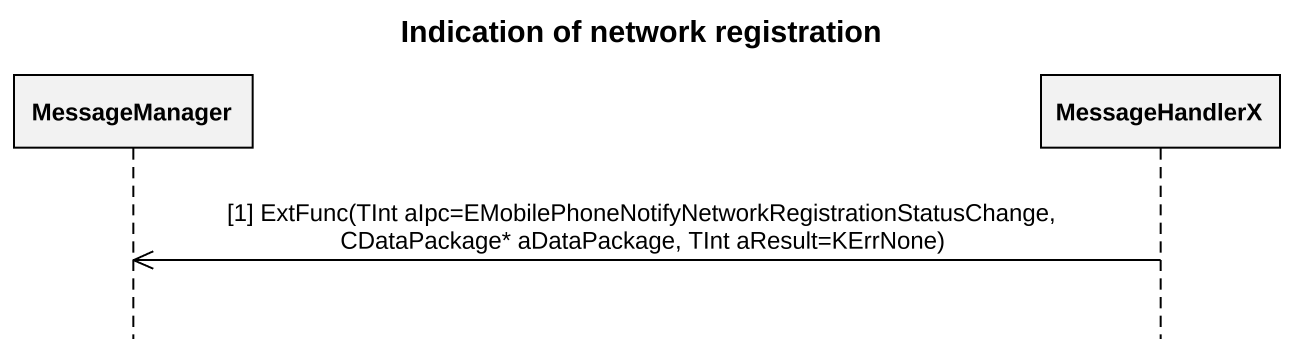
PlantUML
@startuml
title Indication of network registration
hide footbox
participant MessageManager
participant MessageHandlerX

MessageHandlerX ->> MessageManager : [1] ExtFunc(TInt aIpc=EMobilePhoneNotifyNetworkRegistrationStatusChange, CDataPackage* aDataPackage, TInt aResult=KErrNone)
@enduml
